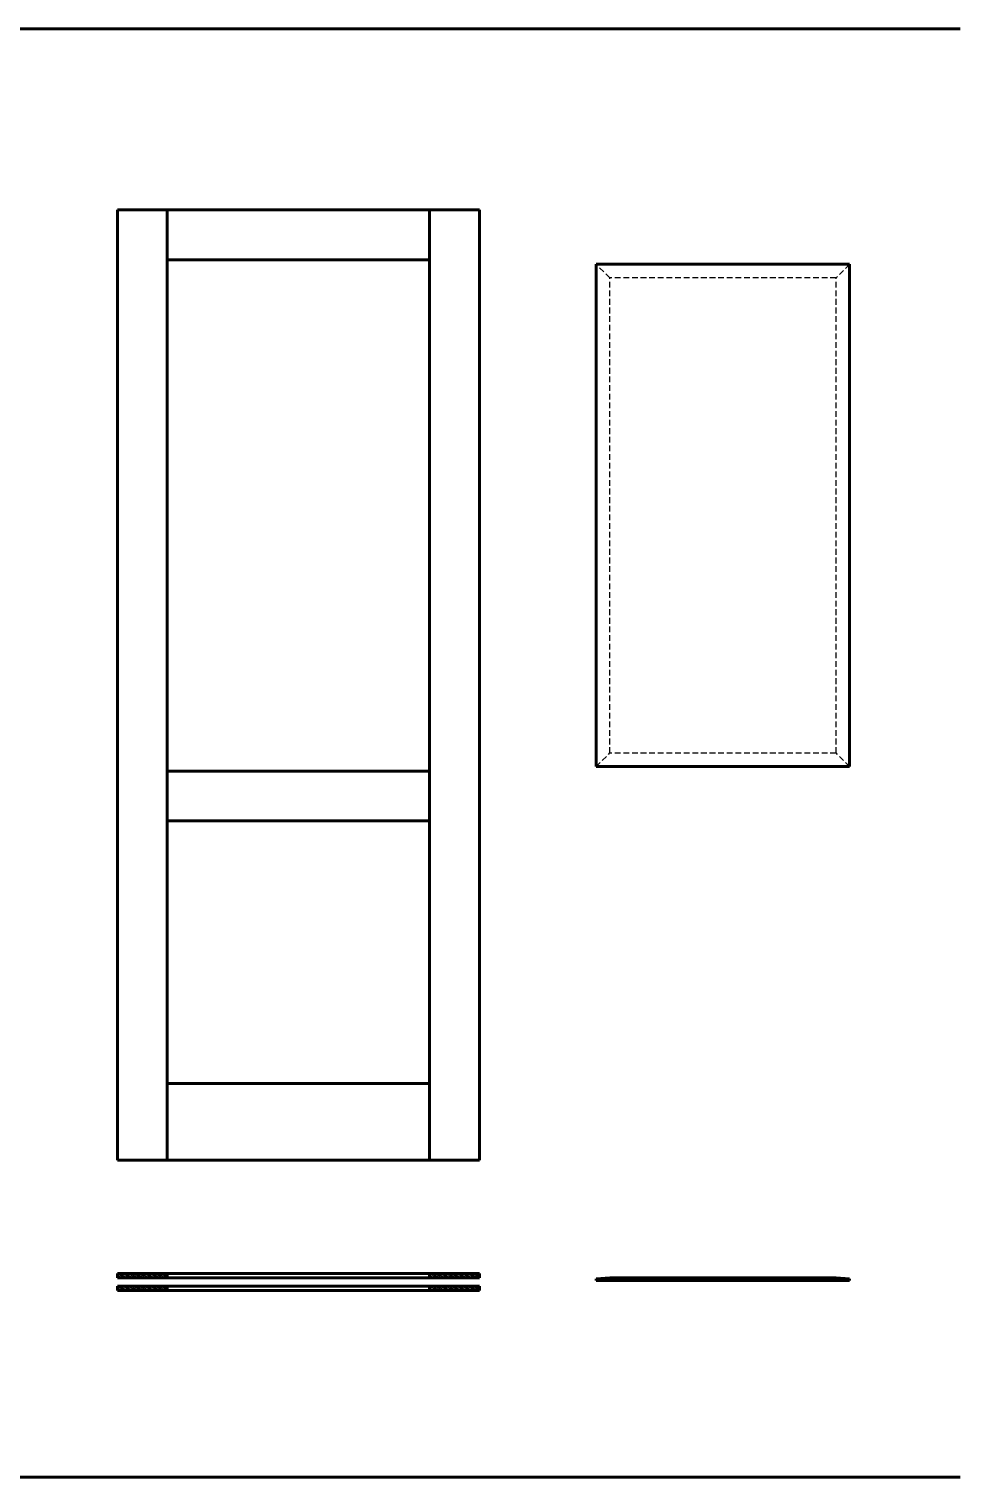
# Model space of a CAD drawing. Header units: inches. Extents: x -4554 to 14101, y -13650 to 2449.
# Drawn here: x 5193 to 7250, y -13500 to -10300 of the extents above; entities that cross this region are included whole.
import ezdxf

# ---------------------------------------------------------------- set-up
doc = ezdxf.new("R2010")
doc.units = ezdxf.units.IN
doc.linetypes.add('DASHED', pattern=[19.05, 12.7, -6.35])
doc.layers.add('Слой1', color=7, linetype='Continuous')

# ---------------------------------------------------------------- blocks, each defined once
blk = doc.blocks.new('*B264')
at = {"layer": 'Слой1', "linetype": 'Continuous'}
for p, q in [((6094.3, -13060), (6078, -13050.6)), ((6078, -13054), (6088.3, -13060)), ((6083, -13050), (6100.3, -13060)), ((6106.3, -13060), (6089, -13050)), ((6095, -13050), (6112.3, -13060)), ((6118.3, -13060), (6101, -13050)), ((6107, -13050), (6124.3, -13060)), ((6130.3, -13060), (6113, -13050)), ((6119, -13050), (6136.3, -13060)), ((6142.3, -13060), (6125, -13050)), ((6131, -13050), (6148.3, -13060)), ((6154.3, -13060), (6137, -13050)), ((6143, -13050), (6160.3, -13060)), ((6166.3, -13060), (6149, -13050)), ((6155, -13050), (6172.3, -13060)), ((6178.3, -13060), (6161, -13050)), ((6167, -13050), (6184.3, -13060)), ((6188, -13058.7), (6173, -13050)), ((6179, -13050), (6188, -13055.2)), ((6188, -13051.7), (6185, -13050)), ((6082.3, -13060), (6078, -13057.5))]:
    blk.add_line(p, q, dxfattribs=at)
blk = doc.blocks.new('*B265')
at = {"layer": 'Слой1', "linetype": 'Continuous'}
for p, q in [((5404.3, -13060), (5388, -13050.6)), ((5388, -13054), (5398.3, -13060)), ((5393, -13050), (5410.3, -13060)), ((5416.3, -13060), (5399, -13050)), ((5405, -13050), (5422.3, -13060)), ((5428.3, -13060), (5411, -13050)), ((5417, -13050), (5434.3, -13060)), ((5440.3, -13060), (5423, -13050)), ((5429, -13050), (5446.3, -13060)), ((5452.3, -13060), (5435, -13050)), ((5441, -13050), (5458.3, -13060)), ((5464.3, -13060), (5447, -13050)), ((5453, -13050), (5470.3, -13060)), ((5476.3, -13060), (5459, -13050)), ((5465, -13050), (5482.3, -13060)), ((5488.3, -13060), (5471, -13050)), ((5477, -13050), (5494.3, -13060)), ((5498, -13058.7), (5483, -13050)), ((5489, -13050), (5498, -13055.2)), ((5498, -13051.7), (5495, -13050)), ((5392.3, -13060), (5388, -13057.5))]:
    blk.add_line(p, q, dxfattribs=at)
blk = doc.blocks.new('*B290')
at = {"layer": 'Слой1', "linetype": 'Continuous'}
for p, q in [((6094.3, -13060), (6078, -13050.6)), ((6078, -13054), (6088.3, -13060)), ((6083, -13050), (6100.3, -13060)), ((6106.3, -13060), (6089, -13050)), ((6095, -13050), (6112.3, -13060)), ((6118.3, -13060), (6101, -13050)), ((6107, -13050), (6124.3, -13060)), ((6130.3, -13060), (6113, -13050)), ((6119, -13050), (6136.3, -13060)), ((6142.3, -13060), (6125, -13050)), ((6131, -13050), (6148.3, -13060)), ((6154.3, -13060), (6137, -13050)), ((6143, -13050), (6160.3, -13060)), ((6166.3, -13060), (6149, -13050)), ((6155, -13050), (6172.3, -13060)), ((6178.3, -13060), (6161, -13050)), ((6167, -13050), (6184.3, -13060)), ((6188, -13058.7), (6173, -13050)), ((6179, -13050), (6188, -13055.2)), ((6188, -13051.7), (6185, -13050)), ((6082.3, -13060), (6078, -13057.5))]:
    blk.add_line(p, q, dxfattribs=at)
blk = doc.blocks.new('*B291')
at = {"layer": 'Слой1', "linetype": 'Continuous'}
for p, q in [((5404.3, -13060), (5388, -13050.6)), ((5388, -13054), (5398.3, -13060)), ((5393, -13050), (5410.3, -13060)), ((5416.3, -13060), (5399, -13050)), ((5405, -13050), (5422.3, -13060)), ((5428.3, -13060), (5411, -13050)), ((5417, -13050), (5434.3, -13060)), ((5440.3, -13060), (5423, -13050)), ((5429, -13050), (5446.3, -13060)), ((5452.3, -13060), (5435, -13050)), ((5441, -13050), (5458.3, -13060)), ((5464.3, -13060), (5447, -13050)), ((5453, -13050), (5470.3, -13060)), ((5476.3, -13060), (5459, -13050)), ((5465, -13050), (5482.3, -13060)), ((5488.3, -13060), (5471, -13050)), ((5477, -13050), (5494.3, -13060)), ((5498, -13058.7), (5483, -13050)), ((5489, -13050), (5498, -13055.2)), ((5498, -13051.7), (5495, -13050)), ((5392.3, -13060), (5388, -13057.5))]:
    blk.add_line(p, q, dxfattribs=at)
blk = doc.blocks.new('*B295')
at = {"layer": 'Слой1', "linetype": 'Continuous'}
for p, q in [((6094.3, -13088), (6078, -13078.6)), ((6078, -13082), (6088.3, -13088)), ((6082.3, -13088), (6078, -13085.5)), ((6083, -13078), (6100.3, -13088)), ((6106.3, -13088), (6089, -13078)), ((6095, -13078), (6112.3, -13088)), ((6118.3, -13088), (6101, -13078)), ((6107, -13078), (6124.3, -13088)), ((6130.3, -13088), (6113, -13078)), ((6119, -13078), (6136.3, -13088)), ((6142.3, -13088), (6125, -13078)), ((6131, -13078), (6148.3, -13088)), ((6154.3, -13088), (6137, -13078)), ((6143, -13078), (6160.3, -13088)), ((6166.3, -13088), (6149, -13078)), ((6155, -13078), (6172.3, -13088)), ((6178.3, -13088), (6161, -13078)), ((6167, -13078), (6184.3, -13088)), ((6188, -13086.7), (6173, -13078)), ((6179, -13078), (6188, -13083.2)), ((6188, -13079.7), (6185, -13078))]:
    blk.add_line(p, q, dxfattribs=at)
blk = doc.blocks.new('*B296')
at = {"layer": 'Слой1', "linetype": 'Continuous'}
for p, q in [((5404.3, -13088), (5388, -13078.6)), ((5388, -13082), (5398.3, -13088)), ((5392.3, -13088), (5388, -13085.5)), ((5393, -13078), (5410.3, -13088)), ((5416.3, -13088), (5399, -13078)), ((5405, -13078), (5422.3, -13088)), ((5428.3, -13088), (5411, -13078)), ((5417, -13078), (5434.3, -13088)), ((5440.3, -13088), (5423, -13078)), ((5429, -13078), (5446.3, -13088)), ((5452.3, -13088), (5435, -13078)), ((5441, -13078), (5458.3, -13088)), ((5464.3, -13088), (5447, -13078)), ((5453, -13078), (5470.3, -13088)), ((5476.3, -13088), (5459, -13078)), ((5465, -13078), (5482.3, -13088)), ((5488.3, -13088), (5471, -13078)), ((5477, -13078), (5494.3, -13088)), ((5498, -13086.7), (5483, -13078)), ((5489, -13078), (5498, -13083.2)), ((5498, -13079.7), (5495, -13078))]:
    blk.add_line(p, q, dxfattribs=at)
blk = doc.blocks.new('*B314')
at = {"layer": 'Слой1', "linetype": 'Continuous'}
for p, q in [((6452.5, -13061.6), (6449, -13065.1)), ((6451.1, -13061.6), (6449, -13063.7)), ((6452.5, -13063), (6450.4, -13065.1)), ((6452.3, -13066), (6455.9, -13062.5)), ((6452.3, -13064.6), (6454.5, -13062.5)), ((6453.7, -13066), (6455.9, -13063.9)), ((6461.6, -13061), (6458.1, -13064.5)), ((6460.2, -13061), (6458.1, -13063.1)), ((6461.6, -13062.4), (6459.5, -13064.5)), ((6460.8, -13066), (6464.4, -13062.5)), ((6460.8, -13064.6), (6462.9, -13062.5)), ((6462.2, -13066), (6464.4, -13063.9)), ((6470.7, -13060.4), (6467.2, -13063.9)), ((6469.3, -13060.4), (6467.2, -13062.5)), ((6470.7, -13061.8), (6468.6, -13063.9)), ((6469.3, -13066), (6472.8, -13062.5)), ((6469.3, -13064.6), (6471.4, -13062.5)), ((6470.7, -13066), (6472.8, -13063.9)), ((6479.5, -13060), (6476, -13063.5)), ((6478.1, -13060), (6476, -13062.1)), ((6479.5, -13061.4), (6477.4, -13063.5)), ((6477.8, -13066), (6481.3, -13062.5)), ((6477.8, -13064.6), (6479.9, -13062.5)), ((6479.2, -13066), (6481.3, -13063.9)), ((6488, -13060), (6484.5, -13063.5)), ((6486.6, -13060), (6484.5, -13062.1)), ((6488, -13061.4), (6485.9, -13063.5)), ((6486.3, -13066), (6489.8, -13062.5)), ((6486.3, -13064.6), (6488.4, -13062.5)), ((6487.7, -13066), (6489.8, -13063.9)), ((6496.5, -13060), (6493, -13063.5)), ((6495.1, -13060), (6493, -13062.1)), ((6496.5, -13061.4), (6494.4, -13063.5)), ((6494.8, -13066), (6498.3, -13062.5)), ((6494.8, -13064.6), (6496.9, -13062.5)), ((6496.2, -13066), (6498.3, -13063.9)), ((6505, -13060), (6501.5, -13063.5)), ((6503.6, -13060), (6501.5, -13062.1)), ((6505, -13061.4), (6502.9, -13063.5)), ((6503.2, -13066), (6506.8, -13062.5)), ((6503.2, -13064.6), (6505.4, -13062.5)), ((6504.7, -13066), (6506.8, -13063.9)), ((6513.5, -13060), (6510, -13063.5)), ((6512.1, -13060), (6510, -13062.1)), ((6513.5, -13061.4), (6511.4, -13063.5)), ((6511.7, -13066), (6515.3, -13062.5)), ((6511.7, -13064.6), (6513.9, -13062.5)), ((6513.1, -13066), (6515.3, -13063.9)), ((6522, -13060), (6518.4, -13063.5)), ((6520.6, -13060), (6518.4, -13062.1)), ((6522, -13061.4), (6519.9, -13063.5)), ((6520.2, -13066), (6523.8, -13062.5)), ((6520.2, -13064.6), (6522.3, -13062.5)), ((6521.6, -13066), (6523.8, -13063.9)), ((6530.5, -13060), (6526.9, -13063.5)), ((6529, -13060), (6526.9, -13062.1)), ((6530.5, -13061.4), (6528.3, -13063.5)), ((6528.7, -13066), (6532.2, -13062.5)), ((6528.7, -13064.6), (6530.8, -13062.5)), ((6530.1, -13066), (6532.2, -13063.9)), ((6538.9, -13060), (6535.4, -13063.5)), ((6537.5, -13060), (6535.4, -13062.1)), ((6538.9, -13061.4), (6536.8, -13063.5)), ((6537.2, -13066), (6540.7, -13062.5)), ((6537.2, -13064.6), (6539.3, -13062.5)), ((6538.6, -13066), (6540.7, -13063.9)), ((6547.4, -13060), (6543.9, -13063.5)), ((6546, -13060), (6543.9, -13062.1)), ((6547.4, -13061.4), (6545.3, -13063.5)), ((6545.7, -13066), (6549.2, -13062.5)), ((6545.7, -13064.6), (6547.8, -13062.5)), ((6547.1, -13066), (6549.2, -13063.9)), ((6555.9, -13060), (6552.4, -13063.5)), ((6554.5, -13060), (6552.4, -13062.1)), ((6555.9, -13061.4), (6553.8, -13063.5)), ((6554.2, -13066), (6557.7, -13062.5)), ((6554.2, -13064.6), (6556.3, -13062.5)), ((6555.6, -13066), (6557.7, -13063.9)), ((6564.4, -13060), (6560.9, -13063.5)), ((6563, -13060), (6560.9, -13062.1)), ((6564.4, -13061.4), (6562.3, -13063.5)), ((6562.6, -13066), (6566.2, -13062.5)), ((6562.6, -13064.6), (6564.8, -13062.5)), ((6564.1, -13066), (6566.2, -13063.9)), ((6572.9, -13060), (6569.4, -13063.5)), ((6571.5, -13060), (6569.4, -13062.1)), ((6572.9, -13061.4), (6570.8, -13063.5)), ((6571.1, -13066), (6574.7, -13062.5)), ((6571.1, -13064.6), (6573.3, -13062.5)), ((6572.5, -13066), (6574.7, -13063.9)), ((6581.4, -13060), (6577.8, -13063.5)), ((6580, -13060), (6577.8, -13062.1)), ((6581.4, -13061.4), (6579.3, -13063.5)), ((6579.6, -13066), (6583.2, -13062.5)), ((6579.6, -13064.6), (6581.7, -13062.5)), ((6581, -13066), (6583.2, -13063.9)), ((6589.9, -13060), (6586.3, -13063.5)), ((6588.4, -13060), (6586.3, -13062.1)), ((6589.9, -13061.4), (6587.7, -13063.5)), ((6588.1, -13066), (6591.6, -13062.5)), ((6588.1, -13064.6), (6590.2, -13062.5)), ((6589.5, -13066), (6591.6, -13063.9)), ((6598.3, -13060), (6594.8, -13063.5)), ((6596.9, -13060), (6594.8, -13062.1)), ((6598.3, -13061.4), (6596.2, -13063.5)), ((6596.6, -13066), (6600.1, -13062.5)), ((6596.6, -13064.6), (6598.7, -13062.5)), ((6598, -13066), (6600.1, -13063.9)), ((6606.8, -13060), (6603.3, -13063.5)), ((6605.4, -13060), (6603.3, -13062.1)), ((6606.8, -13061.4), (6604.7, -13063.5)), ((6605.1, -13066), (6608.6, -13062.5)), ((6605.1, -13064.6), (6607.2, -13062.5)), ((6606.5, -13066), (6608.6, -13063.9)), ((6615.3, -13060), (6611.8, -13063.5)), ((6613.9, -13060), (6611.8, -13062.1)), ((6615.3, -13061.4), (6613.2, -13063.5)), ((6613.6, -13066), (6617.1, -13062.5)), ((6613.6, -13064.6), (6615.7, -13062.5)), ((6615, -13066), (6617.1, -13063.9)), ((6623.8, -13060), (6620.3, -13063.5)), ((6622.4, -13060), (6620.3, -13062.1)), ((6623.8, -13061.4), (6621.7, -13063.5)), ((6622, -13066), (6625.6, -13062.5)), ((6622, -13064.6), (6624.2, -13062.5)), ((6623.5, -13066), (6625.6, -13063.9)), ((6632.3, -13060), (6628.7, -13063.5)), ((6630.9, -13060), (6628.7, -13062.1)), ((6632.3, -13061.4), (6630.2, -13063.5)), ((6630.5, -13066), (6634.1, -13062.5)), ((6630.5, -13064.6), (6632.6, -13062.5)), ((6631.9, -13066), (6634.1, -13063.9)), ((6640.8, -13060), (6637.2, -13063.5)), ((6639.4, -13060), (6637.2, -13062.1)), ((6640.8, -13061.4), (6638.6, -13063.5)), ((6639, -13066), (6642.5, -13062.5)), ((6639, -13064.6), (6641.1, -13062.5)), ((6640.4, -13066), (6642.5, -13063.9)), ((6649.3, -13060), (6645.7, -13063.5)), ((6647.8, -13060), (6645.7, -13062.1)), ((6649.3, -13061.4), (6647.1, -13063.5)), ((6647.5, -13066), (6651, -13062.5)), ((6647.5, -13064.6), (6649.6, -13062.5)), ((6648.9, -13066), (6651, -13063.9)), ((6657.7, -13060), (6654.2, -13063.5)), ((6656.3, -13060), (6654.2, -13062.1)), ((6657.7, -13061.4), (6655.6, -13063.5)), ((6656, -13066), (6659.5, -13062.5)), ((6656, -13064.6), (6658.1, -13062.5)), ((6657.4, -13066), (6659.5, -13063.9)), ((6666.2, -13060), (6662.7, -13063.5)), ((6664.8, -13060), (6662.7, -13062.1)), ((6666.2, -13061.4), (6664.1, -13063.5)), ((6664.5, -13066), (6668, -13062.5)), ((6664.5, -13064.6), (6666.6, -13062.5)), ((6665.9, -13066), (6668, -13063.9)), ((6674.7, -13060), (6671.2, -13063.5)), ((6673.3, -13060), (6671.2, -13062.1)), ((6674.7, -13061.4), (6672.6, -13063.5)), ((6673, -13066), (6676.5, -13062.5)), ((6673, -13064.6), (6675.1, -13062.5)), ((6674.4, -13066), (6676.5, -13063.9)), ((6683.2, -13060), (6679.7, -13063.5)), ((6681.8, -13060), (6679.7, -13062.1)), ((6683.2, -13061.4), (6681.1, -13063.5)), ((6681.4, -13066), (6685, -13062.5)), ((6681.4, -13064.6), (6683.6, -13062.5)), ((6682.9, -13066), (6685, -13063.9)), ((6691.7, -13060), (6688.1, -13063.5)), ((6690.3, -13060), (6688.1, -13062.1)), ((6691.7, -13061.4), (6689.6, -13063.5)), ((6689.9, -13066), (6693.5, -13062.5)), ((6689.9, -13064.6), (6692, -13062.5)), ((6691.3, -13066), (6693.5, -13063.9)), ((6700.2, -13060), (6696.6, -13063.5)), ((6698.8, -13060), (6696.6, -13062.1)), ((6700.2, -13061.4), (6698, -13063.5)), ((6698.4, -13066), (6701.9, -13062.5)), ((6698.4, -13064.6), (6700.5, -13062.5)), ((6699.8, -13066), (6701.9, -13063.9)), ((6708.7, -13060), (6705.1, -13063.5)), ((6707.2, -13060), (6705.1, -13062.1)), ((6708.7, -13061.4), (6706.5, -13063.5)), ((6706.9, -13066), (6710.4, -13062.5)), ((6706.9, -13064.6), (6709, -13062.5)), ((6708.3, -13066), (6710.4, -13063.9)), ((6717.1, -13060), (6713.6, -13063.5)), ((6715.7, -13060), (6713.6, -13062.1)), ((6717.1, -13061.4), (6715, -13063.5)), ((6715.4, -13066), (6718.9, -13062.5)), ((6715.4, -13064.6), (6717.5, -13062.5)), ((6716.8, -13066), (6718.9, -13063.9)), ((6725.6, -13060), (6722.1, -13063.5)), ((6724.2, -13060), (6722.1, -13062.1)), ((6725.6, -13061.4), (6723.5, -13063.5)), ((6723.9, -13066), (6727.4, -13062.5)), ((6723.9, -13064.6), (6726, -13062.5)), ((6725.3, -13066), (6727.4, -13063.9)), ((6734.1, -13060), (6730.6, -13063.5)), ((6732.7, -13060), (6730.6, -13062.1)), ((6734.1, -13061.4), (6732, -13063.5)), ((6732.3, -13066), (6735.9, -13062.5)), ((6732.3, -13064.6), (6734.5, -13062.5)), ((6733.8, -13066), (6735.9, -13063.9)), ((6742.6, -13060), (6739.1, -13063.5)), ((6741.2, -13060), (6739.1, -13062.1)), ((6742.6, -13061.4), (6740.5, -13063.5)), ((6740.8, -13066), (6744.4, -13062.5)), ((6740.8, -13064.6), (6743, -13062.5)), ((6742.2, -13066), (6744.4, -13063.9)), ((6751.1, -13060), (6747.5, -13063.5)), ((6749.7, -13060), (6747.5, -13062.1)), ((6751.1, -13061.4), (6749, -13063.5)), ((6749.3, -13066), (6752.9, -13062.5)), ((6749.3, -13064.6), (6751.4, -13062.5)), ((6750.7, -13066), (6752.9, -13063.9)), ((6759.6, -13060), (6756, -13063.5)), ((6758.1, -13060), (6756, -13062.1)), ((6759.6, -13061.4), (6757.4, -13063.5)), ((6757.8, -13066), (6761.3, -13062.5)), ((6757.8, -13064.6), (6759.9, -13062.5)), ((6759.2, -13066), (6761.3, -13063.9)), ((6768, -13060), (6764.5, -13063.5)), ((6766.6, -13060), (6764.5, -13062.1)), ((6768, -13061.4), (6765.9, -13063.5)), ((6766.3, -13066), (6769.8, -13062.5)), ((6766.3, -13064.6), (6768.4, -13062.5)), ((6767.7, -13066), (6769.8, -13063.9)), ((6776.5, -13060), (6773, -13063.5)), ((6775.1, -13060), (6773, -13062.1)), ((6776.5, -13061.4), (6774.4, -13063.5)), ((6774.8, -13066), (6778.3, -13062.5)), ((6774.8, -13064.6), (6776.9, -13062.5)), ((6776.2, -13066), (6778.3, -13063.9)), ((6785, -13060), (6781.5, -13063.5)), ((6783.6, -13060), (6781.5, -13062.1)), ((6785, -13061.4), (6782.9, -13063.5)), ((6783.3, -13066), (6786.8, -13062.5)), ((6783.3, -13064.6), (6785.4, -13062.5)), ((6784.7, -13066), (6786.8, -13063.9)), ((6793.5, -13060), (6790, -13063.5)), ((6792.1, -13060), (6790, -13062.1)), ((6793.5, -13061.4), (6791.4, -13063.5)), ((6791.7, -13066), (6795.3, -13062.5)), ((6791.7, -13064.6), (6793.9, -13062.5)), ((6793.2, -13066), (6795.3, -13063.9)), ((6802, -13060), (6798.5, -13063.5)), ((6800.6, -13060), (6798.5, -13062.1)), ((6802, -13061.4), (6799.9, -13063.5)), ((6800.2, -13066), (6803.8, -13062.5)), ((6800.2, -13064.6), (6802.4, -13062.5)), ((6801.6, -13066), (6803.8, -13063.9)), ((6810.5, -13060), (6806.9, -13063.5)), ((6809.1, -13060), (6806.9, -13062.1)), ((6810.5, -13061.4), (6808.4, -13063.5)), ((6808.7, -13066), (6812.3, -13062.5)), ((6808.7, -13064.6), (6810.8, -13062.5)), ((6810.1, -13066), (6812.3, -13063.9)), ((6819, -13060), (6815.4, -13063.5)), ((6817.5, -13060), (6815.4, -13062.1)), ((6819, -13061.4), (6816.8, -13063.5)), ((6817.2, -13066), (6820.7, -13062.5)), ((6817.2, -13064.6), (6819.3, -13062.5)), ((6818.6, -13066), (6820.7, -13063.9)), ((6827.4, -13060), (6823.9, -13063.5)), ((6826, -13060), (6823.9, -13062.1)), ((6827.4, -13061.4), (6825.3, -13063.5)), ((6825.7, -13066), (6829.2, -13062.5)), ((6825.7, -13064.6), (6827.8, -13062.5)), ((6827.1, -13066), (6829.2, -13063.9)), ((6835.9, -13060), (6832.4, -13063.5)), ((6834.5, -13060), (6832.4, -13062.1)), ((6835.9, -13061.4), (6833.8, -13063.5)), ((6834.2, -13066), (6837.7, -13062.5)), ((6834.2, -13064.6), (6836.3, -13062.5)), ((6835.6, -13066), (6837.7, -13063.9)), ((6844.4, -13060), (6840.9, -13063.5)), ((6843, -13060), (6840.9, -13062.1)), ((6844.4, -13061.4), (6842.3, -13063.5)), ((6842.7, -13066), (6846.2, -13062.5)), ((6842.7, -13064.6), (6844.8, -13062.5)), ((6844.1, -13066), (6846.2, -13063.9)), ((6852.9, -13060), (6849.4, -13063.5)), ((6851.5, -13060), (6849.4, -13062.1)), ((6852.9, -13061.4), (6850.8, -13063.5)), ((6851.1, -13066), (6854.7, -13062.5)), ((6851.1, -13064.6), (6853.3, -13062.5)), ((6852.6, -13066), (6854.7, -13063.9)), ((6861.4, -13060), (6857.9, -13063.5)), ((6860, -13060), (6857.9, -13062.1)), ((6861.4, -13061.4), (6859.3, -13063.5)), ((6859.6, -13066), (6863.2, -13062.5)), ((6859.6, -13064.6), (6861.8, -13062.5)), ((6861, -13066), (6863.2, -13063.9)), ((6869.9, -13060), (6866.3, -13063.5)), ((6868.5, -13060), (6866.3, -13062.1)), ((6869.9, -13061.4), (6867.8, -13063.5)), ((6868.1, -13066), (6871.6, -13062.5)), ((6868.1, -13064.6), (6870.2, -13062.5)), ((6869.5, -13066), (6871.6, -13063.9)), ((6878.4, -13060), (6874.8, -13063.5)), ((6876.9, -13060), (6874.8, -13062.1)), ((6878.4, -13061.4), (6876.2, -13063.5)), ((6876.6, -13066), (6880.1, -13062.5)), ((6876.6, -13064.6), (6878.7, -13062.5)), ((6878, -13066), (6880.1, -13063.9)), ((6886.8, -13060), (6883.3, -13063.5)), ((6885.4, -13060), (6883.3, -13062.1)), ((6886.8, -13061.4), (6884.7, -13063.5)), ((6885.1, -13066), (6888.6, -13062.5)), ((6885.1, -13064.6), (6887.2, -13062.5)), ((6886.5, -13066), (6888.6, -13063.9)), ((6895.3, -13060), (6891.8, -13063.5)), ((6893.9, -13060), (6891.8, -13062.1)), ((6895.3, -13061.4), (6893.2, -13063.5)), ((6893.6, -13066), (6897.1, -13062.5)), ((6893.6, -13064.6), (6895.7, -13062.5)), ((6895, -13066), (6897.1, -13063.9)), ((6903.8, -13060), (6900.3, -13063.5)), ((6902.4, -13060), (6900.3, -13062.1)), ((6903.8, -13061.4), (6901.7, -13063.5)), ((6902.1, -13066), (6905.6, -13062.5)), ((6902.1, -13064.6), (6904.2, -13062.5)), ((6903.5, -13066), (6905.6, -13063.9)), ((6912.3, -13060), (6908.8, -13063.5)), ((6910.9, -13060), (6908.8, -13062.1)), ((6912.3, -13061.4), (6910.2, -13063.5)), ((6910.5, -13066), (6914.1, -13062.5)), ((6910.5, -13064.6), (6912.7, -13062.5)), ((6912, -13066), (6914.1, -13063.9)), ((6920.8, -13060), (6917.2, -13063.5)), ((6919.4, -13060), (6917.2, -13062.1)), ((6920.8, -13061.4), (6918.7, -13063.5)), ((6919, -13066), (6922.6, -13062.5)), ((6919, -13064.6), (6921.1, -13062.5)), ((6920.4, -13066), (6922.6, -13063.9)), ((6929.3, -13060), (6925.7, -13063.5)), ((6927.9, -13060), (6925.7, -13062.1)), ((6929.3, -13061.4), (6927.1, -13063.5)), ((6927.5, -13066), (6931, -13062.5)), ((6927.5, -13064.6), (6929.6, -13062.5)), ((6928.9, -13066), (6931, -13063.9)), ((6937.8, -13060), (6934.2, -13063.5)), ((6936.3, -13060), (6934.2, -13062.1)), ((6937.8, -13061.4), (6935.6, -13063.5)), ((6936, -13066), (6939.5, -13062.5)), ((6936, -13064.6), (6938.1, -13062.5)), ((6937.4, -13066), (6939.5, -13063.9)), ((6946.2, -13060), (6942.7, -13063.5)), ((6944.8, -13060), (6942.7, -13062.1)), ((6946.2, -13061.4), (6944.1, -13063.5)), ((6944.5, -13066), (6948, -13062.5)), ((6944.5, -13064.6), (6946.6, -13062.5)), ((6945.9, -13066), (6948, -13063.9)), ((6954.7, -13060), (6951.2, -13063.5)), ((6953.3, -13060), (6951.2, -13062.1)), ((6954.7, -13061.4), (6952.6, -13063.5)), ((6953, -13066), (6956.5, -13062.5)), ((6953, -13064.6), (6955.1, -13062.5)), ((6954.4, -13066), (6956.5, -13063.9)), ((6963.2, -13060), (6959.7, -13063.5)), ((6961.8, -13060), (6959.7, -13062.1)), ((6963.2, -13061.4), (6961.1, -13063.5)), ((6961.5, -13066), (6965, -13062.5)), ((6961.5, -13064.6), (6963.6, -13062.5)), ((6962.9, -13066), (6965, -13063.9)), ((6971.7, -13060), (6968.2, -13063.5)), ((6970.3, -13060), (6968.2, -13062.1)), ((6971.7, -13061.4), (6969.6, -13063.5)), ((6969.9, -13066), (6973.5, -13062.5)), ((6969.9, -13064.6), (6972.1, -13062.5)), ((6971.4, -13066), (6973.5, -13063.9)), ((6979.9, -13060.3), (6976.4, -13063.8)), ((6978.5, -13060.3), (6976.4, -13062.4)), ((6979.9, -13061.7), (6977.8, -13063.8)), ((6978.4, -13066), (6982, -13062.5)), ((6978.4, -13064.6), (6980.5, -13062.5)), ((6979.8, -13066), (6982, -13063.9)), ((6987.9, -13060.8), (6984.3, -13064.3)), ((6986.5, -13060.8), (6984.3, -13062.9)), ((6987.9, -13062.2), (6985.8, -13064.3)), ((6986.9, -13066), (6990.4, -13062.5)), ((6986.9, -13064.6), (6989, -13062.5)), ((6988.3, -13066), (6990.4, -13063.9)), ((6995.8, -13061.3), (6992.3, -13064.9)), ((6994.4, -13061.3), (6992.3, -13063.4)), ((6995.8, -13062.7), (6993.7, -13064.9)), ((6995.4, -13066), (6998.9, -13062.5)), ((6995.4, -13064.6), (6997.5, -13062.5)), ((6996.8, -13066), (6998.9, -13063.9)), ((7003.8, -13061.9), (7000.2, -13065.4)), ((7002.4, -13061.9), (7000.2, -13064)), ((7003.8, -13063.3), (7001.7, -13065.4))]:
    blk.add_line(p, q, dxfattribs=at)

msp = doc.modelspace()

# ---------------------------------------------------------------- linework, layer by layer
at = {"layer": 'Слой1', "linetype": 'Continuous', "lineweight": 60}
for p, q in [((-3250, -10300), (7250, -10300)), ((6446, -11930), (6446, -10820)), ((6446, -10820), (7006, -10820)), ((7006, -10820), (7006, -11930)), ((7006, -11930), (6446, -11930)), ((-3250, -13500), (7250, -13500))]:
    msp.add_line(p, q, dxfattribs=at)
at = {"layer": 'Слой1', "color": 7, "linetype": 'Continuous', "lineweight": 60}
for p, q in [((6188, -10700), (5388, -10700)), ((5388, -12800), (5388, -10700)), ((5498, -12800), (5498, -10700)), ((6078, -12800), (6078, -10700)), ((6188, -12800), (6188, -10700)), ((6078, -10810), (5498, -10810)), ((6078, -11940), (5498, -11940)), ((6078, -12050), (5498, -12050)), ((6078, -12630), (5498, -12630)), ((6188, -12800), (5388, -12800)), ((5500, -13050), (5388, -13050)), ((5388, -13060), (5388, -13050)), ((6188, -13050), (5388, -13050)), ((5388, -13060), (5388, -13050)), ((5498, -13060), (5498, -13050)), ((5498, -13060), (5498, -13050)), ((6188, -13050), (6076, -13050)), ((6078, -13060), (6078, -13050)), ((6078, -13060), (6078, -13050)), ((6188, -13060), (6188, -13050)), ((6188, -13060), (6188, -13050)), ((6188, -13060), (5388, -13060)), ((6188, -13060), (5388, -13060)), ((6188, -13078), (5388, -13078)), ((5388, -13078), (5388, -13088)), ((6188, -13088), (5388, -13088)), ((5498, -13078), (5498, -13088)), ((6078, -13078), (6078, -13088)), ((6188, -13078), (6188, -13088)), ((6476, -13060), (6446, -13062)), ((6446, -13066), (6446, -13062)), ((7006, -13066), (6446, -13066)), ((6976, -13060), (6476, -13060)), ((7006, -13062), (6976, -13060)), ((7006, -13066), (7006, -13062))]:
    msp.add_line(p, q, dxfattribs=at)
at = {"layer": 'Слой1', "color": 7, "linetype": 'DASHED'}
for p, q in [((6476, -10850), (6446, -10820)), ((7006, -10820), (6976, -10850)), ((6476, -11900), (6476, -10850)), ((6976, -10850), (6476, -10850)), ((6976, -11900), (6976, -10850)), ((6446, -11930), (6476, -11900)), ((6976, -11900), (6476, -11900)), ((7006, -11930), (6976, -11900))]:
    msp.add_line(p, q, dxfattribs=at)

# ---------------------------------------------------------------- block references
at = {"layer": 'Слой1'}
for name in ['*B265', '*B291', '*B264', '*B290', '*B296', '*B295', '*B314']:
    msp.add_blockref(name, (0, 0), dxfattribs=at)

doc.saveas('drawing.dxf')
